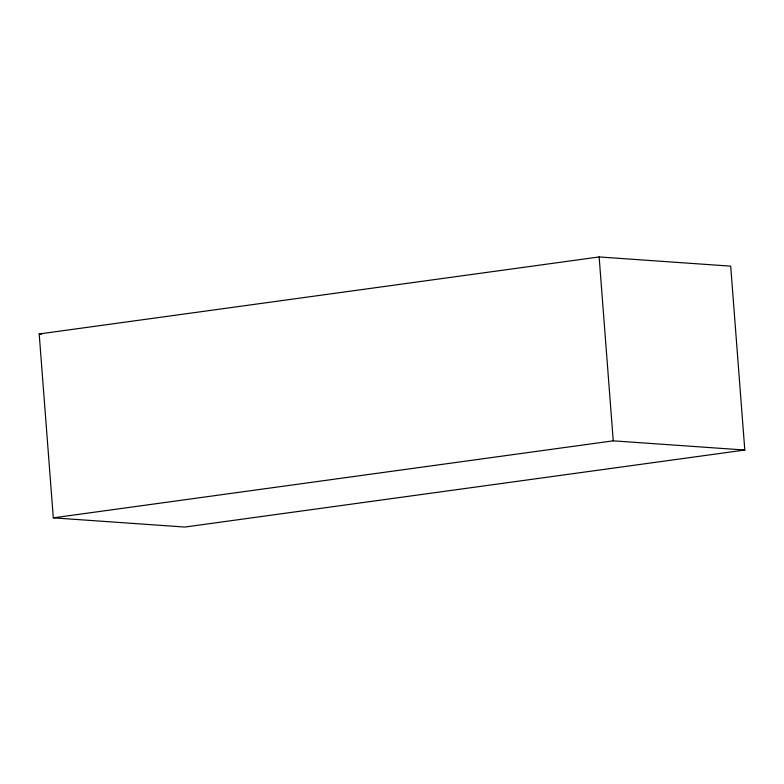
<?xml version="1.0" encoding="UTF-8"?>
<svg xmlns="http://www.w3.org/2000/svg" width="784" height="784" viewBox="0 0 784 784"><rect width="100%" height="100%" fill="white"/><g stroke="black" fill="none" stroke-linecap="round" stroke-linejoin="round"><path stroke-width="1.18" d="M39.2 333.964L599.143 256.946L730.698 266.148L744.8 450.036L184.857 527.054L53.302 517.852L39.2 333.964L41.64 334.141M53.302 517.852L613.245 440.833L744.8 450.036M599.143 256.946L613.245 440.833"/></g></svg>
